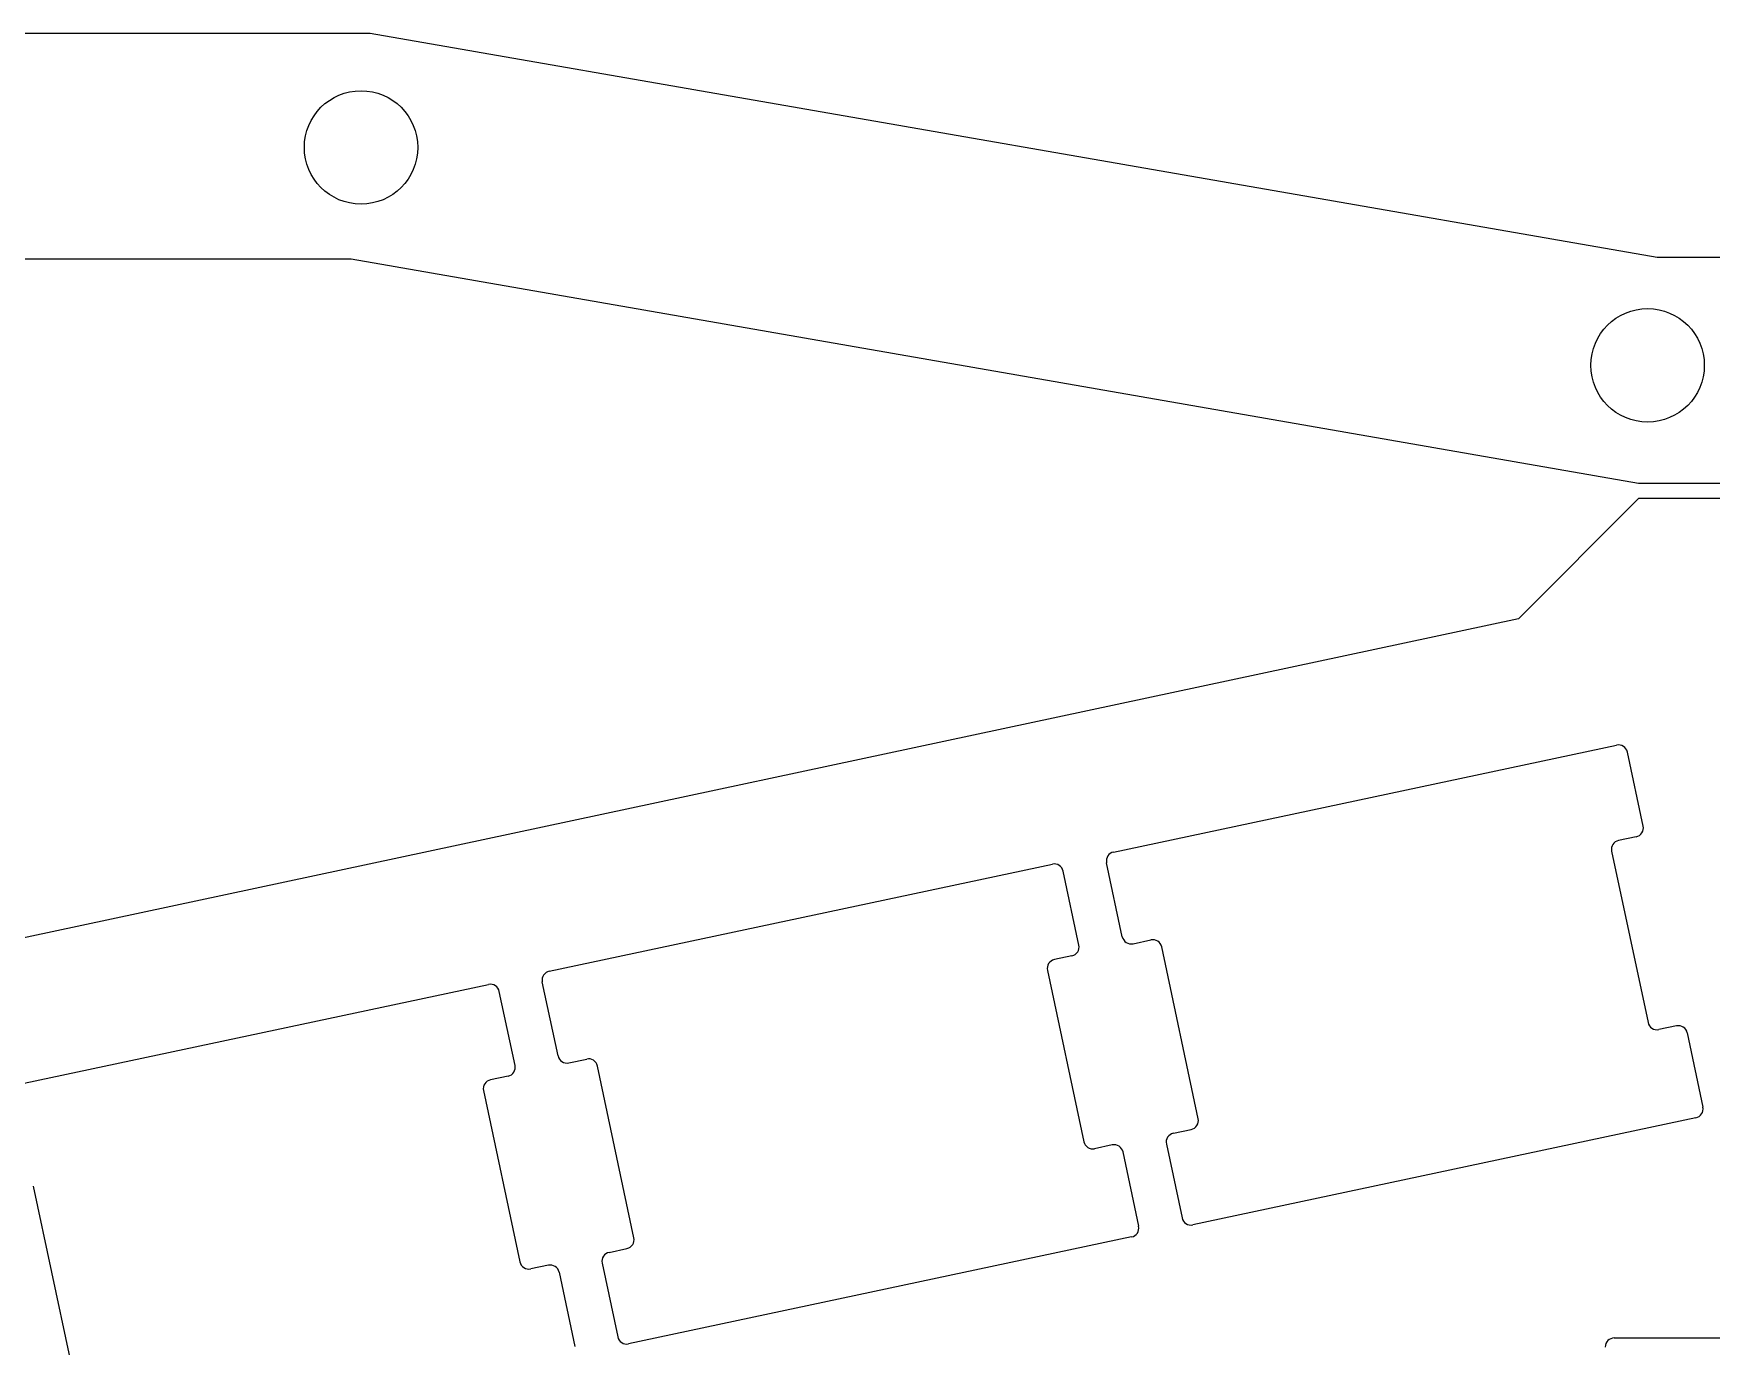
# Model space of a CAD drawing. Extents: x 7 to 394, y -192 to -46.
# Drawn here: x 212.8 to 268.3, y -89.4 to -46 of the extents above; entities that cross this region are included whole.
import ezdxf

# ---------------------------------------------------------------- set-up
doc = ezdxf.new("R2010")
doc.units = 0
doc.layers.add('Pcb_17aa', color=7, linetype='CONTINUOUS')

msp = doc.modelspace()

# ---------------------------------------------------------------- linework, layer by layer
at = {"layer": 'Pcb_17aa'}
for p, q in [((223.906, -45.9765), (143.904, -45.974)), ((223.906, -45.9765, -1.6), (143.904, -45.974, -1.6)), ((223.906, -45.9765), (143.904, -45.974)), ((223.906, -45.9765, -1.6), (143.904, -45.974, -1.6)), ((223.906, -45.9765), (223.906, -45.9765, -1.6)), ((266.466, -53.3806), (223.906, -45.9765)), ((266.466, -53.3806, -1.6), (223.906, -45.9765, -1.6)), ((223.906, -45.9765), (223.906, -45.9765, -1.6)), ((266.466, -53.3806), (223.906, -45.9765)), ((266.466, -53.3806, -1.6), (223.906, -45.9765, -1.6)), ((225.484, -49.7383), (225.484, -49.7383, -1.6)), ((225.484, -49.7383), (225.484, -49.7383, -1.6)), ((223.279, -53.4289), (144.574, -53.4289)), ((223.279, -53.4289, -1.6), (144.574, -53.4289, -1.6)), ((223.279, -53.4289), (144.574, -53.4289)), ((223.279, -53.4289, -1.6), (144.574, -53.4289, -1.6)), ((223.279, -53.4289), (223.279, -53.4289, -1.6)), ((265.844, -60.8432), (223.279, -53.4289)), ((265.844, -60.8432, -1.6), (223.279, -53.4289, -1.6)), ((223.279, -53.4289), (223.279, -53.4289, -1.6)), ((265.844, -60.8432), (223.279, -53.4289)), ((265.844, -60.8432, -1.6), (223.279, -53.4289, -1.6)), ((266.466, -53.3806), (266.466, -53.3806, -1.6)), ((388.637, -53.3832), (266.466, -53.3806)), ((388.637, -53.3832, -1.6), (266.466, -53.3806, -1.6)), ((266.466, -53.3806), (266.466, -53.3806, -1.6)), ((388.637, -53.3832), (266.466, -53.3806)), ((388.637, -53.3832, -1.6), (266.466, -53.3806, -1.6)), ((268.021, -56.9417), (268.021, -56.9417, -1.6)), ((268.021, -56.9417), (268.021, -56.9417, -1.6)), ((265.844, -60.8432), (265.844, -60.8432, -1.6)), ((281.346, -60.8432), (265.844, -60.8432)), ((281.346, -60.8432, -1.6), (265.844, -60.8432, -1.6)), ((265.844, -60.8432), (265.844, -60.8432, -1.6)), ((281.346, -60.8432), (265.844, -60.8432)), ((281.346, -60.8432, -1.6), (265.844, -60.8432, -1.6)), ((261.874, -65.3212), (265.844, -61.3435)), ((261.874, -65.3212, -1.6), (265.844, -61.3435, -1.6)), ((261.874, -65.3212), (265.844, -61.3435)), ((261.874, -65.3212, -1.6), (265.844, -61.3435, -1.6)), ((265.844, -61.3435), (265.844, -61.3435, -1.6)), ((265.844, -61.3435), (265.844, -61.3435, -1.6)), ((281.564, -61.3435), (265.844, -61.3435)), ((281.564, -61.3435, -1.6), (265.844, -61.3435, -1.6)), ((281.564, -61.3435), (265.844, -61.3435)), ((281.564, -61.3435, -1.6), (265.844, -61.3435, -1.6)), ((261.874, -65.3212), (190.597, -80.5358)), ((261.874, -65.3212, -1.6), (190.597, -80.5358, -1.6)), ((261.874, -65.3212), (190.597, -80.5358)), ((261.874, -65.3212, -1.6), (190.597, -80.5358, -1.6)), ((261.874, -65.3212), (261.874, -65.3212, -1.6)), ((261.874, -65.3212), (261.874, -65.3212, -1.6)), ((248.49, -73.0319), (265.123, -69.4963)), ((248.49, -73.0319, -1.6), (265.123, -69.4963, -1.6)), ((248.49, -73.0319), (265.123, -69.4963)), ((248.49, -73.0319, -1.6), (265.123, -69.4963, -1.6)), ((265.123, -69.4963), (265.123, -69.4963, -1.6)), ((265.123, -69.4963), (265.123, -69.4963, -1.6)), ((265.479, -69.7273), (265.479, -69.7273, -1.6)), ((266.001, -72.1713), (265.479, -69.7273)), ((266.001, -72.1713, -1.6), (265.479, -69.7273, -1.6)), ((265.479, -69.7273), (265.479, -69.7273, -1.6)), ((266.001, -72.1713), (265.479, -69.7273)), ((266.001, -72.1713, -1.6), (265.479, -69.7273, -1.6)), ((265.77, -72.5271), (265.189, -72.6504)), ((265.77, -72.5271, -1.6), (265.189, -72.6504, -1.6)), ((265.77, -72.5271), (265.189, -72.6504)), ((265.77, -72.5271, -1.6), (265.189, -72.6504, -1.6)), ((265.189, -72.6504), (265.189, -72.6504, -1.6)), ((265.189, -72.6504), (265.189, -72.6504, -1.6)), ((265.77, -72.5271), (265.77, -72.5271, -1.6)), ((265.77, -72.5271), (265.77, -72.5271, -1.6)), ((266.001, -72.1713), (266.001, -72.1713, -1.6)), ((266.001, -72.1713), (266.001, -72.1713, -1.6)), ((248.49, -73.0319), (248.49, -73.0319, -1.6)), ((248.49, -73.0319), (248.49, -73.0319, -1.6)), ((264.958, -73.0062), (264.958, -73.0062, -1.6)), ((264.958, -73.0062), (264.958, -73.0062, -1.6)), ((264.958, -73.0062), (266.162, -78.6703)), ((264.958, -73.0062, -1.6), (266.162, -78.6703, -1.6)), ((264.958, -73.0062), (266.162, -78.6703)), ((264.958, -73.0062, -1.6), (266.162, -78.6703, -1.6)), ((229.833, -76.9689), (246.467, -73.4333)), ((229.833, -76.9689, -1.6), (246.467, -73.4333, -1.6)), ((229.833, -76.9689), (246.467, -73.4333)), ((229.833, -76.9689, -1.6), (246.467, -73.4333, -1.6)), ((246.467, -73.4333), (246.467, -73.4333, -1.6)), ((246.467, -73.4333), (246.467, -73.4333, -1.6)), ((246.823, -73.6643), (246.823, -73.6643, -1.6)), ((247.345, -76.1083), (246.823, -73.6643)), ((247.345, -76.1083, -1.6), (246.823, -73.6643, -1.6)), ((246.823, -73.6643), (246.823, -73.6643, -1.6)), ((247.345, -76.1083), (246.823, -73.6643)), ((247.345, -76.1083, -1.6), (246.823, -73.6643, -1.6)), ((248.259, -73.3877), (248.259, -73.3877, -1.6)), ((248.259, -73.3877), (248.259, -73.3877, -1.6)), ((248.778, -75.8321), (248.259, -73.3877)), ((248.778, -75.8321, -1.6), (248.259, -73.3877, -1.6)), ((248.778, -75.8321), (248.259, -73.3877)), ((248.778, -75.8321, -1.6), (248.259, -73.3877, -1.6)), ((248.778, -75.8321), (248.778, -75.8321, -1.6)), ((248.778, -75.8321), (248.778, -75.8321, -1.6)), ((249.134, -76.0632), (249.725, -75.937)), ((249.134, -76.0632, -1.6), (249.725, -75.937, -1.6)), ((249.134, -76.0632), (249.725, -75.937)), ((249.134, -76.0632, -1.6), (249.725, -75.937, -1.6)), ((249.725, -75.937), (249.725, -75.937, -1.6)), ((249.725, -75.937), (249.725, -75.937, -1.6)), ((247.114, -76.4641), (246.532, -76.5874)), ((247.114, -76.4641, -1.6), (246.532, -76.5874, -1.6)), ((247.114, -76.4641), (246.532, -76.5874)), ((247.114, -76.4641, -1.6), (246.532, -76.5874, -1.6)), ((247.114, -76.4641), (247.114, -76.4641, -1.6)), ((247.114, -76.4641), (247.114, -76.4641, -1.6)), ((247.345, -76.1083), (247.345, -76.1083, -1.6)), ((247.345, -76.1083), (247.345, -76.1083, -1.6)), ((249.134, -76.0632), (249.134, -76.0632, -1.6)), ((249.134, -76.0632), (249.134, -76.0632, -1.6)), ((250.081, -76.1681), (250.081, -76.1681, -1.6)), ((250.081, -76.1681), (250.081, -76.1681, -1.6)), ((251.288, -81.8471), (250.081, -76.1681)), ((251.288, -81.8471, -1.6), (250.081, -76.1681, -1.6)), ((251.288, -81.8471), (250.081, -76.1681)), ((251.288, -81.8471, -1.6), (250.081, -76.1681, -1.6)), ((229.833, -76.9689), (229.833, -76.9689, -1.6)), ((229.833, -76.9689), (229.833, -76.9689, -1.6)), ((246.301, -76.9432), (246.301, -76.9432, -1.6)), ((246.301, -76.9432), (246.301, -76.9432, -1.6)), ((246.301, -76.9432), (247.505, -82.6073)), ((246.301, -76.9432, -1.6), (247.505, -82.6073, -1.6)), ((246.301, -76.9432), (247.505, -82.6073)), ((246.301, -76.9432, -1.6), (247.505, -82.6073, -1.6)), ((246.532, -76.5874), (246.532, -76.5874, -1.6)), ((246.532, -76.5874), (246.532, -76.5874, -1.6)), ((211.19, -80.944), (227.823, -77.4084)), ((211.19, -80.944, -1.6), (227.823, -77.4084, -1.6)), ((211.19, -80.944), (227.823, -77.4084)), ((211.19, -80.944, -1.6), (227.823, -77.4084, -1.6)), ((227.823, -77.4084), (227.823, -77.4084, -1.6)), ((227.823, -77.4084), (227.823, -77.4084, -1.6)), ((228.179, -77.6394), (228.179, -77.6394, -1.6)), ((228.701, -80.0834), (228.179, -77.6394)), ((228.701, -80.0834, -1.6), (228.179, -77.6394, -1.6)), ((228.179, -77.6394), (228.179, -77.6394, -1.6)), ((228.701, -80.0834), (228.179, -77.6394)), ((228.701, -80.0834, -1.6), (228.179, -77.6394, -1.6)), ((229.602, -77.3247), (229.602, -77.3247, -1.6)), ((229.602, -77.3247), (229.602, -77.3247, -1.6)), ((230.122, -79.7691), (229.602, -77.3247)), ((230.122, -79.7691, -1.6), (229.602, -77.3247, -1.6)), ((230.122, -79.7691), (229.602, -77.3247)), ((230.122, -79.7691, -1.6), (229.602, -77.3247, -1.6)), ((266.162, -78.6703), (266.162, -78.6703, -1.6)), ((266.162, -78.6703), (266.162, -78.6703, -1.6)), ((267.102, -78.7795), (266.517, -78.9014)), ((267.102, -78.7795, -1.6), (266.517, -78.9014, -1.6)), ((267.102, -78.7795), (266.517, -78.9014)), ((267.102, -78.7795, -1.6), (266.517, -78.9014, -1.6)), ((266.517, -78.9014), (266.517, -78.9014, -1.6)), ((266.517, -78.9014), (266.517, -78.9014, -1.6)), ((267.102, -78.7795), (267.102, -78.7795, -1.6)), ((267.102, -78.7795), (267.102, -78.7795, -1.6)), ((267.457, -79.0106), (267.457, -79.0106, -1.6)), ((267.457, -79.0106), (267.457, -79.0106, -1.6)), ((267.457, -79.0106), (267.974, -81.4638)), ((267.457, -79.0106, -1.6), (267.974, -81.4638, -1.6)), ((267.457, -79.0106), (267.974, -81.4638)), ((267.457, -79.0106, -1.6), (267.974, -81.4638, -1.6)), ((230.122, -79.7691), (230.122, -79.7691, -1.6)), ((230.122, -79.7691), (230.122, -79.7691, -1.6)), ((230.478, -80.0002), (231.069, -79.874)), ((230.478, -80.0002, -1.6), (231.069, -79.874, -1.6)), ((230.478, -80.0002), (231.069, -79.874)), ((230.478, -80.0002, -1.6), (231.069, -79.874, -1.6)), ((231.069, -79.874), (231.069, -79.874, -1.6)), ((231.069, -79.874), (231.069, -79.874, -1.6)), ((228.47, -80.4392), (227.889, -80.5625)), ((228.47, -80.4392, -1.6), (227.889, -80.5625, -1.6)), ((228.47, -80.4392), (227.889, -80.5625)), ((228.47, -80.4392, -1.6), (227.889, -80.5625, -1.6)), ((228.47, -80.4392), (228.47, -80.4392, -1.6)), ((228.47, -80.4392), (228.47, -80.4392, -1.6)), ((228.701, -80.0834), (228.701, -80.0834, -1.6)), ((228.701, -80.0834), (228.701, -80.0834, -1.6)), ((230.478, -80.0002), (230.478, -80.0002, -1.6)), ((230.478, -80.0002), (230.478, -80.0002, -1.6)), ((231.424, -80.1051), (231.424, -80.1051, -1.6)), ((231.424, -80.1051), (231.424, -80.1051, -1.6)), ((232.632, -85.7841), (231.424, -80.1051)), ((232.632, -85.7841, -1.6), (231.424, -80.1051, -1.6)), ((232.632, -85.7841), (231.424, -80.1051)), ((232.632, -85.7841, -1.6), (231.424, -80.1051, -1.6)), ((227.658, -80.9183), (227.658, -80.9183, -1.6)), ((227.658, -80.9183), (227.658, -80.9183, -1.6)), ((227.658, -80.9183), (228.862, -86.5824)), ((227.658, -80.9183, -1.6), (228.862, -86.5824, -1.6)), ((227.658, -80.9183), (228.862, -86.5824)), ((227.658, -80.9183, -1.6), (228.862, -86.5824, -1.6)), ((227.889, -80.5625), (227.889, -80.5625, -1.6)), ((227.889, -80.5625), (227.889, -80.5625, -1.6)), ((267.974, -81.4638), (267.974, -81.4638, -1.6)), ((267.974, -81.4638), (267.974, -81.4638, -1.6)), ((267.743, -81.8196), (251.109, -85.3549)), ((267.743, -81.8196, -1.6), (251.109, -85.3549, -1.6)), ((267.743, -81.8196), (251.109, -85.3549)), ((267.743, -81.8196, -1.6), (251.109, -85.3549, -1.6)), ((251.288, -81.8471), (251.288, -81.8471, -1.6)), ((251.288, -81.8471), (251.288, -81.8471, -1.6)), ((267.743, -81.8196), (267.743, -81.8196, -1.6)), ((267.743, -81.8196), (267.743, -81.8196, -1.6)), ((247.505, -82.6073), (247.505, -82.6073, -1.6)), ((247.505, -82.6073), (247.505, -82.6073, -1.6)), ((250.466, -82.3286), (251.057, -82.2029)), ((250.466, -82.3286, -1.6), (251.057, -82.2029, -1.6)), ((250.466, -82.3286), (251.057, -82.2029)), ((250.466, -82.3286, -1.6), (251.057, -82.2029, -1.6)), ((250.466, -82.3286), (250.466, -82.3286, -1.6)), ((250.466, -82.3286), (250.466, -82.3286, -1.6)), ((251.057, -82.2029), (251.057, -82.2029, -1.6)), ((251.057, -82.2029), (251.057, -82.2029, -1.6)), ((248.445, -82.7165), (247.861, -82.8384)), ((248.445, -82.7165, -1.6), (247.861, -82.8384, -1.6)), ((248.445, -82.7165), (247.861, -82.8384)), ((248.445, -82.7165, -1.6), (247.861, -82.8384, -1.6)), ((247.861, -82.8384), (247.861, -82.8384, -1.6)), ((247.861, -82.8384), (247.861, -82.8384, -1.6)), ((248.445, -82.7165), (248.445, -82.7165, -1.6)), ((248.445, -82.7165), (248.445, -82.7165, -1.6)), ((248.801, -82.9476), (248.801, -82.9476, -1.6)), ((248.801, -82.9476), (248.801, -82.9476, -1.6)), ((248.801, -82.9476), (249.318, -85.4008)), ((248.801, -82.9476, -1.6), (249.318, -85.4008, -1.6)), ((248.801, -82.9476), (249.318, -85.4008)), ((248.801, -82.9476, -1.6), (249.318, -85.4008, -1.6)), ((250.235, -82.6844), (250.235, -82.6844, -1.6)), ((250.235, -82.6844), (250.753, -85.1239)), ((250.235, -82.6844, -1.6), (250.753, -85.1239, -1.6)), ((250.235, -82.6844), (250.235, -82.6844, -1.6)), ((250.235, -82.6844), (250.753, -85.1239)), ((250.235, -82.6844, -1.6), (250.753, -85.1239, -1.6)), ((212.781, -84.0802), (212.781, -84.0802, -1.6)), ((212.781, -84.0802), (212.781, -84.0802, -1.6)), ((213.988, -89.7592), (212.781, -84.0802)), ((213.988, -89.7592, -1.6), (212.781, -84.0802, -1.6)), ((213.988, -89.7592), (212.781, -84.0802)), ((213.988, -89.7592, -1.6), (212.781, -84.0802, -1.6)), ((249.318, -85.4008), (249.318, -85.4008, -1.6)), ((249.318, -85.4008), (249.318, -85.4008, -1.6)), ((250.753, -85.1239), (250.753, -85.1239, -1.6)), ((250.753, -85.1239), (250.753, -85.1239, -1.6)), ((251.109, -85.3549), (251.109, -85.3549, -1.6)), ((251.109, -85.3549), (251.109, -85.3549, -1.6)), ((249.086, -85.7566), (232.453, -89.2919)), ((249.086, -85.7566, -1.6), (232.453, -89.2919, -1.6)), ((249.086, -85.7566), (232.453, -89.2919)), ((249.086, -85.7566, -1.6), (232.453, -89.2919, -1.6)), ((232.632, -85.7841), (232.632, -85.7841, -1.6)), ((232.632, -85.7841), (232.632, -85.7841, -1.6)), ((249.086, -85.7566), (249.086, -85.7566, -1.6)), ((249.086, -85.7566), (249.086, -85.7566, -1.6)), ((231.809, -86.2656), (232.401, -86.1399)), ((231.809, -86.2656, -1.6), (232.401, -86.1399, -1.6)), ((231.809, -86.2656), (232.401, -86.1399)), ((231.809, -86.2656, -1.6), (232.401, -86.1399, -1.6)), ((231.809, -86.2656), (231.809, -86.2656, -1.6)), ((231.809, -86.2656), (231.809, -86.2656, -1.6)), ((232.401, -86.1399), (232.401, -86.1399, -1.6)), ((232.401, -86.1399), (232.401, -86.1399, -1.6)), ((228.862, -86.5824), (228.862, -86.5824, -1.6)), ((228.862, -86.5824), (228.862, -86.5824, -1.6)), ((229.802, -86.6916), (229.218, -86.8135)), ((229.802, -86.6916, -1.6), (229.218, -86.8135, -1.6)), ((229.802, -86.6916), (229.218, -86.8135)), ((229.802, -86.6916, -1.6), (229.218, -86.8135, -1.6)), ((229.218, -86.8135), (229.218, -86.8135, -1.6)), ((229.218, -86.8135), (229.218, -86.8135, -1.6)), ((229.802, -86.6916), (229.802, -86.6916, -1.6)), ((229.802, -86.6916), (229.802, -86.6916, -1.6)), ((230.157, -86.9227), (230.157, -86.9227, -1.6)), ((230.157, -86.9227), (230.157, -86.9227, -1.6)), ((230.157, -86.9227), (230.674, -89.3759)), ((230.157, -86.9227, -1.6), (230.674, -89.3759, -1.6)), ((230.157, -86.9227), (230.674, -89.3759)), ((230.157, -86.9227, -1.6), (230.674, -89.3759, -1.6)), ((231.578, -86.6214), (231.578, -86.6214, -1.6)), ((231.578, -86.6214), (232.097, -89.0609)), ((231.578, -86.6214, -1.6), (232.097, -89.0609, -1.6)), ((231.578, -86.6214), (231.578, -86.6214, -1.6)), ((231.578, -86.6214), (232.097, -89.0609)), ((231.578, -86.6214, -1.6), (232.097, -89.0609, -1.6)), ((232.097, -89.0609), (232.097, -89.0609, -1.6)), ((232.097, -89.0609), (232.097, -89.0609, -1.6)), ((232.453, -89.2919), (232.453, -89.2919, -1.6)), ((232.453, -89.2919), (232.453, -89.2919, -1.6)), ((265.044, -89.0956), (265.044, -89.0956, -1.6)), ((265.044, -89.0956), (282.049, -89.0956)), ((265.044, -89.0956, -1.6), (282.049, -89.0956, -1.6)), ((265.044, -89.0956), (265.044, -89.0956, -1.6)), ((265.044, -89.0956), (282.049, -89.0956)), ((265.044, -89.0956, -1.6), (282.049, -89.0956, -1.6)), ((230.674, -89.3759), (230.674, -89.3759, -1.6)), ((230.674, -89.3759), (230.674, -89.3759, -1.6))]:
    msp.add_line(p, q, dxfattribs=at)
for centre in [(223.609, -49.7383), (223.609, -49.7383), (223.609, -49.7383), (223.609, -49.7383), (266.146, -56.9417), (266.146, -56.9417), (266.146, -56.9417), (266.146, -56.9417)]:
    msp.add_circle(centre, 1.875, dxfattribs=at)
for centre, start, end in [((265.186, -69.7897), 12, 102), ((265.186, -69.7897, -1.6), 12, 102), ((265.186, -69.7897), 12, 102), ((265.186, -69.7897, -1.6), 12, 102), ((265.251, -72.9438), 102, -168), ((265.251, -72.9438, -1.6), 102, -168), ((265.251, -72.9438), 102, -168), ((265.251, -72.9438, -1.6), 102, -168), ((265.708, -72.2337), -78, 12), ((265.708, -72.2337, -1.6), -78, 12), ((265.708, -72.2337), -78, 12), ((265.708, -72.2337, -1.6), -78, 12), ((248.552, -73.3253), 102, -168), ((248.552, -73.3253, -1.6), 102, -168), ((248.552, -73.3253), 102, -168), ((248.552, -73.3253, -1.6), 102, -168), ((246.529, -73.7267), 12, 102), ((246.529, -73.7267, -1.6), 12, 102), ((246.529, -73.7267), 12, 102), ((246.529, -73.7267, -1.6), 12, 102), ((249.072, -75.7697), -168, -78), ((249.072, -75.7697, -1.6), -168, -78), ((249.072, -75.7697), -168, -78), ((249.072, -75.7697, -1.6), -168, -78), ((249.787, -76.2305), 12, 102), ((249.787, -76.2305, -1.6), 12, 102), ((249.787, -76.2305), 12, 102), ((249.787, -76.2305, -1.6), 12, 102), ((247.051, -76.1707), -78, 12), ((247.051, -76.1707, -1.6), -78, 12), ((247.051, -76.1707), -78, 12), ((247.051, -76.1707, -1.6), -78, 12), ((229.896, -77.2623), 102, -168), ((229.896, -77.2623, -1.6), 102, -168), ((229.896, -77.2623), 102, -168), ((229.896, -77.2623, -1.6), 102, -168), ((246.595, -76.8808), 102, -168), ((246.595, -76.8808, -1.6), 102, -168), ((246.595, -76.8808), 102, -168), ((246.595, -76.8808, -1.6), 102, -168), ((227.886, -77.7018), 12, 102), ((227.886, -77.7018, -1.6), 12, 102), ((227.886, -77.7018), 12, 102), ((227.886, -77.7018, -1.6), 12, 102), ((266.455, -78.6079), -168, -78), ((266.455, -78.6079, -1.6), -168, -78), ((266.455, -78.6079), -168, -78), ((266.455, -78.6079, -1.6), -168, -78), ((267.164, -79.073), 12, 102), ((267.164, -79.073, -1.6), 12, 102), ((267.164, -79.073), 12, 102), ((267.164, -79.073, -1.6), 12, 102), ((230.416, -79.7067), -168, -78), ((230.416, -79.7067, -1.6), -168, -78), ((230.416, -79.7067), -168, -78), ((230.416, -79.7067, -1.6), -168, -78), ((231.131, -80.1675), 12, 102), ((231.131, -80.1675, -1.6), 12, 102), ((231.131, -80.1675), 12, 102), ((231.131, -80.1675, -1.6), 12, 102), ((228.408, -80.1458), -78, 12), ((228.408, -80.1458, -1.6), -78, 12), ((228.408, -80.1458), -78, 12), ((228.408, -80.1458, -1.6), -78, 12), ((227.951, -80.8559), 102, -168), ((227.951, -80.8559, -1.6), 102, -168), ((227.951, -80.8559), 102, -168), ((227.951, -80.8559, -1.6), 102, -168), ((267.68, -81.5262), -78, 12), ((267.68, -81.5262, -1.6), -78, 12), ((267.68, -81.5262), -78, 12), ((267.68, -81.5262, -1.6), -78, 12), ((250.995, -81.9094), -78, 12), ((250.995, -81.9094, -1.6), -78, 12), ((250.995, -81.9094), -78, 12), ((250.995, -81.9094, -1.6), -78, 12), ((247.799, -82.5449), -168, -78), ((247.799, -82.5449, -1.6), -168, -78), ((247.799, -82.5449), -168, -78), ((247.799, -82.5449, -1.6), -168, -78), ((250.528, -82.622), 102, -168), ((250.528, -82.622, -1.6), 102, -168), ((250.528, -82.622), 102, -168), ((250.528, -82.622, -1.6), 102, -168), ((248.508, -83.01), 12, 102), ((248.508, -83.01, -1.6), 12, 102), ((248.508, -83.01), 12, 102), ((248.508, -83.01, -1.6), 12, 102), ((249.024, -85.4632), -78, 12), ((249.024, -85.4632, -1.6), -78, 12), ((249.024, -85.4632), -78, 12), ((249.024, -85.4632, -1.6), -78, 12), ((251.047, -85.0615), -168, -78), ((251.047, -85.0615, -1.6), -168, -78), ((251.047, -85.0615), -168, -78), ((251.047, -85.0615, -1.6), -168, -78), ((232.338, -85.8464), -78, 12), ((232.338, -85.8464, -1.6), -78, 12), ((232.338, -85.8464), -78, 12), ((232.338, -85.8464, -1.6), -78, 12), ((231.872, -86.559), 102, -168), ((231.872, -86.559, -1.6), 102, -168), ((231.872, -86.559), 102, -168), ((231.872, -86.559, -1.6), 102, -168), ((229.155, -86.52), -168, -78), ((229.155, -86.52, -1.6), -168, -78), ((229.155, -86.52), -168, -78), ((229.155, -86.52, -1.6), -168, -78), ((229.864, -86.9851), 12, 102), ((229.864, -86.9851, -1.6), 12, 102), ((229.864, -86.9851), 12, 102), ((229.864, -86.9851, -1.6), 12, 102), ((232.39, -88.9985), -168, -78), ((232.39, -88.9985, -1.6), -168, -78), ((232.39, -88.9985), -168, -78), ((232.39, -88.9985, -1.6), -168, -78), ((265.044, -89.3956), 90, 180), ((265.044, -89.3956, -1.6), 90, 180), ((265.044, -89.3956), 90, 180), ((265.044, -89.3956, -1.6), 90, 180)]:
    msp.add_arc(centre, 0.3, start, end, dxfattribs=at)

doc.saveas('drawing.dxf')
